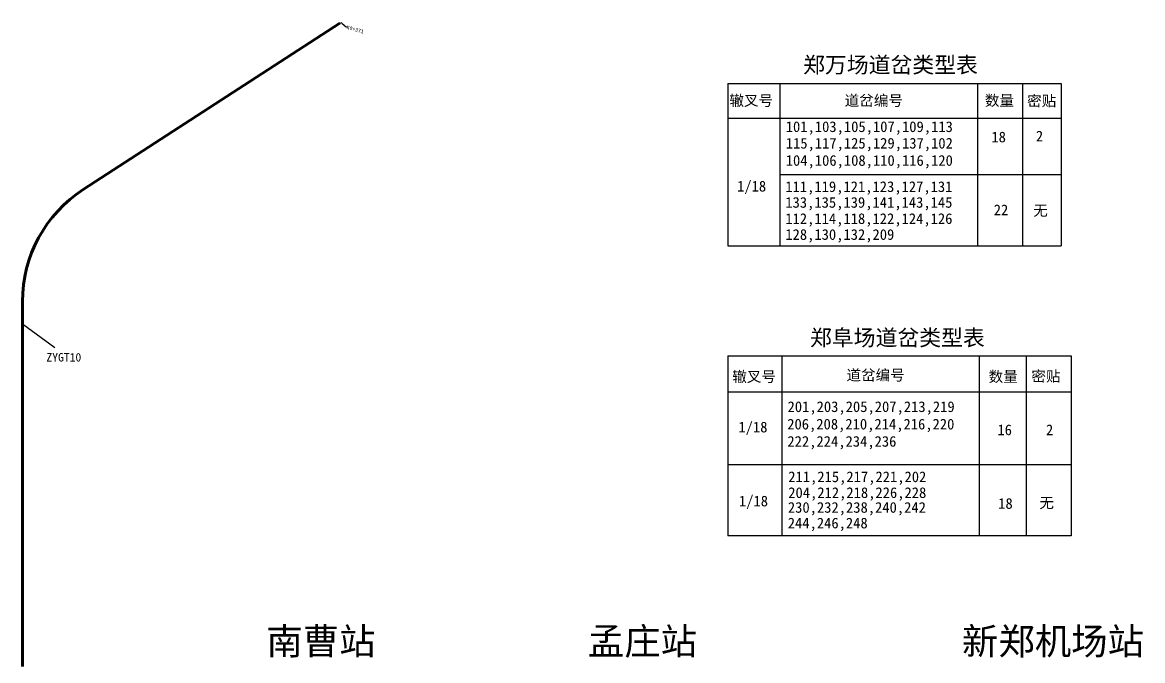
# Model space of a CAD drawing. Header units: millimetres. Extents: x -17381 to -15684, y 1883 to 2345.
# Drawn here: x -16671.3 to -16461.6, y 2062.3 to 2181.9 of the extents above; entities that cross this region are included whole.
import ezdxf

# ---------------------------------------------------------------- set-up
doc = ezdxf.new("R2010")
doc.units = ezdxf.units.MM
doc.layers.add('D0', color=7, linetype='Continuous')
doc.layers.add('供电臂', color=7, linetype='Continuous')
doc.styles.get("Standard").update_dxf_attribs({"font": ''})
doc.styles.add('宋体', font='')
doc.styles.get('Standard').set_extended_font_data('SimSun')
doc.styles.get('宋体').set_extended_font_data('SimSun')

msp = doc.modelspace()

# ---------------------------------------------------------------- linework, layer by layer
at = {"color": 6, "lineweight": 70}
for p, q in [((-16611.91, 2181.74), (-16659.96, 2150.53)), ((-16671.34, 2061.15), (-16671.34, 2129.57))]:
    msp.add_line(p, q, dxfattribs=at)
at = {"color": 7, "linetype": 'Continuous'}
msp.add_line((-16611.91, 2181.74), (-16611.48, 2181.88), dxfattribs=at)
at = {"color": 0, "lineweight": -3}
msp.add_line((-16611.56, 2181.74), (-16610.68, 2181), dxfattribs=at)
at = {"color": 0}
for p, q in [((-16539.27, 2170.45), (-16539.27, 2140.01)), ((-16539.27, 2170.45), (-16476.83, 2170.45)), ((-16529.53, 2170.45), (-16529.53, 2140.01)), ((-16492.51, 2170.45), (-16492.51, 2140.01)), ((-16484.08, 2170.45), (-16484.08, 2140.01)), ((-16476.83, 2170.45), (-16476.83, 2140.01)), ((-16539.27, 2163.95), (-16476.83, 2163.95)), ((-16529.53, 2153.35), (-16476.83, 2153.35)), ((-16539.27, 2140.01), (-16476.83, 2140.01)), ((-16539.27, 2119.37), (-16539.27, 2085.67)), ((-16539.27, 2119.37), (-16474.94, 2119.37)), ((-16529.16, 2119.37), (-16529.16, 2085.67)), ((-16492.22, 2119.37), (-16492.22, 2085.67)), ((-16483.38, 2119.37), (-16483.38, 2085.67)), ((-16474.94, 2119.37), (-16474.94, 2085.67)), ((-16539.27, 2112.63), (-16474.94, 2112.63)), ((-16539.14, 2099.01), (-16474.94, 2099.01)), ((-16474.94, 2085.67), (-16539.27, 2085.67))]:
    msp.add_line(p, q, dxfattribs=at)
at = {"color": 6, "lineweight": -3}
msp.add_line((-16671.34, 2125.4), (-16665.25, 2120.95), dxfattribs=at)
at = {"color": 6, "lineweight": 70}
msp.add_arc((-16646.34, 2129.57), 25, 123.0054, 180, dxfattribs=at)

# ---------------------------------------------------------------- texts
at = {"color": 0, "style": '宋体'}
for s, height, p in [('郑万场道岔类型表', 3, (-16525.16, 2172.42)), ('辙叉号', 2, (-16538.96, 2166.24)), ('道岔编号', 2, (-16517.37, 2166.24)), ('数量', 2, (-16491.12, 2166.24)), ('密贴', 2, (-16483.22, 2166.17)), ('101,103,105,107,109,113', 2, (-16528.41, 2161.33)), ('18', 2, (-16489.9, 2159.4)), ('2', 2, (-16481.57, 2159.57)), ('115,117,125,129,137,102', 2, (-16528.41, 2158.23)), ('104,106,108,110,116,120', 2, (-16528.41, 2155)), ('1/18', 2, (-16537.52, 2150.18)), ('111,119,121,123,127,131', 2, (-16528.49, 2150.09)), ('133,135,139,141,143,145', 2, (-16528.49, 2147.14)), ('112,114,118,122,124,126', 2, (-16528.49, 2144.1)), ('22', 2, (-16489.46, 2145.74)), ('无', 2, (-16482.07, 2145.63)), ('128,130,132,209', 2, (-16528.49, 2141.12)), ('郑阜场道岔类型表', 3, (-16523.87, 2121.28)), ('辙叉号', 2, (-16538.43, 2114.49)), ('道岔编号', 2, (-16517.04, 2114.77)), ('数量', 2, (-16490.41, 2114.49)), ('密贴', 2, (-16482.42, 2114.55)), ('201,203,205,207,213,219', 2, (-16528.07, 2108.85)), ('1/18', 2, (-16537.27, 2105.03)), ('206,208,210,214,216,220', 2, (-16528.13, 2105.58)), ('16', 2, (-16488.77, 2104.51)), ('2', 2, (-16479.68, 2104.51)), ('222,224,234,236', 2, (-16528.1, 2102.35)), ('211,215,217,221,202', 2, (-16527.94, 2095.71)), ('1/18', 2, (-16537.17, 2091.17)), ('204,212,218,226,228', 2, (-16527.94, 2092.74)), ('230,232,238,240,242', 2, (-16528.01, 2089.97)), ('18', 2, (-16488.63, 2090.71)), ('无', 2, (-16480.91, 2090.84)), ('244,246,248', 2, (-16528.03, 2087.04))]:
    msp.add_text(s, height=height, dxfattribs=at).set_placement(p)
at = {"color": 6, "lineweight": -3, "insert": (-16666.85, 2119.91), "char_height": 1.6, "width": 6.8413, "attachment_point": 1, "style": '宋体'}
msp.add_mtext('ZYGT10', dxfattribs=at)
at = {"layer": 'D0', "color": 0}
for s, p in [('南曹站', (-16625.67, 2063.38)), ('孟庄站', (-16565.47, 2063.38)), ('新郑机场站', (-16495.42, 2063.38))]:
    msp.add_text(s, height=5, dxfattribs=at).set_placement(p)
at = {"layer": '供电臂', "color": 7, "lineweight": -3, "style": '宋体'}
msp.add_text('K0+371', height=0.7, rotation=344.2016, dxfattribs=at).set_placement((-16610.69, 2180.67))

doc.saveas('drawing.dxf')
